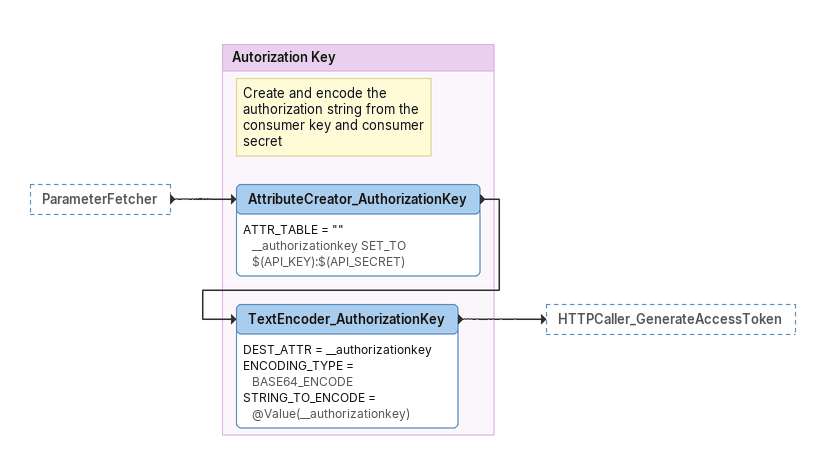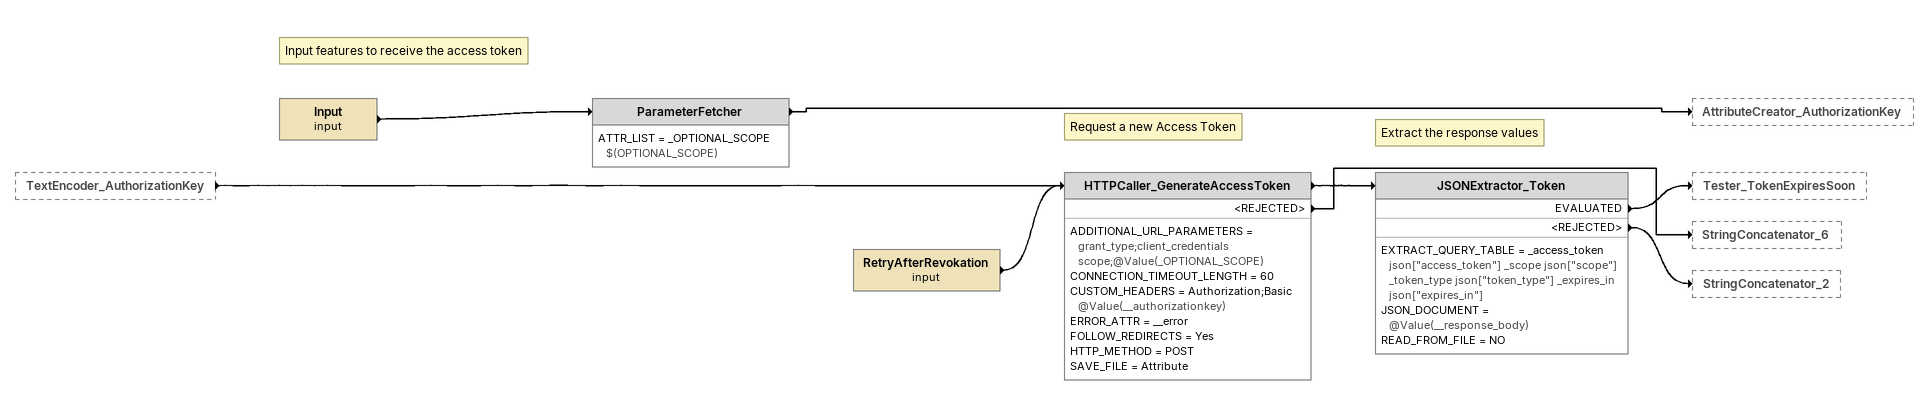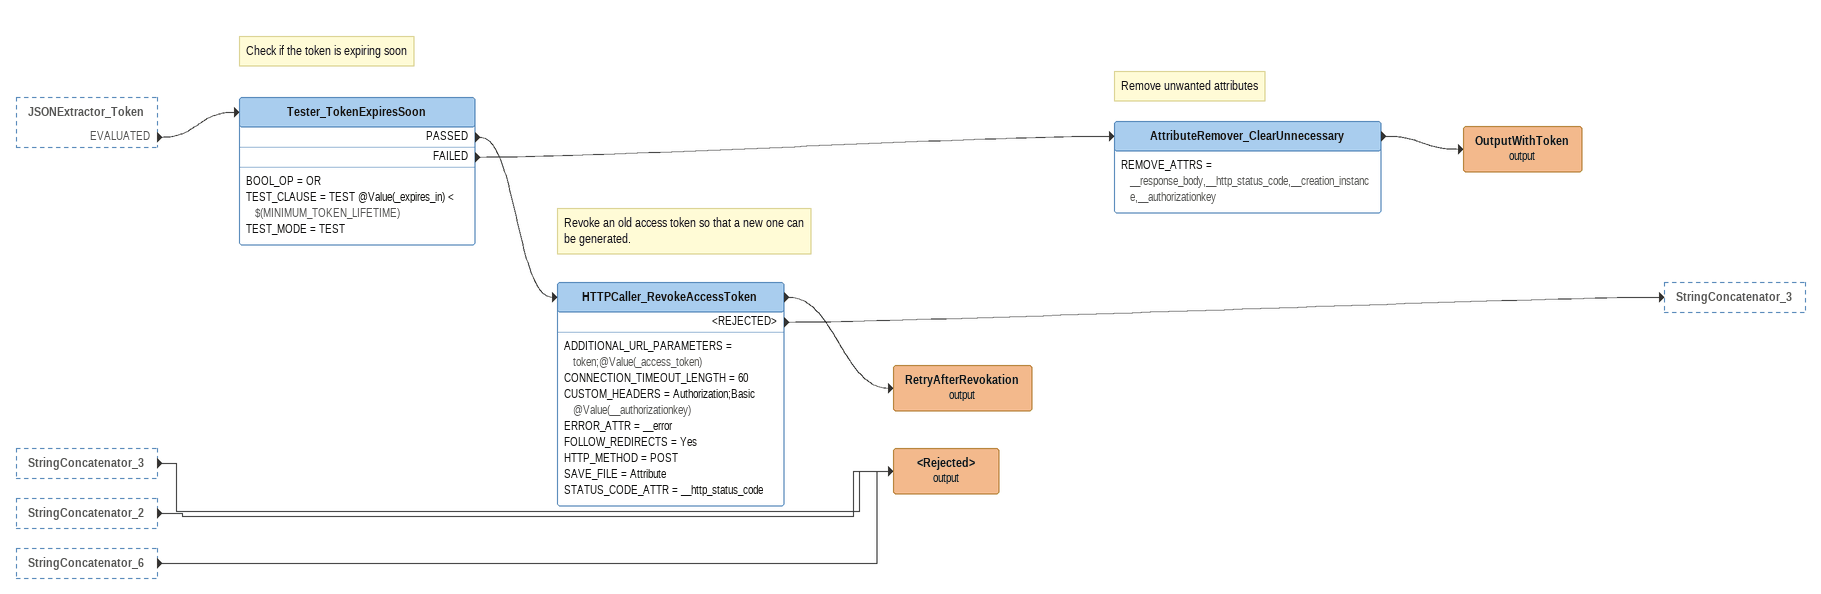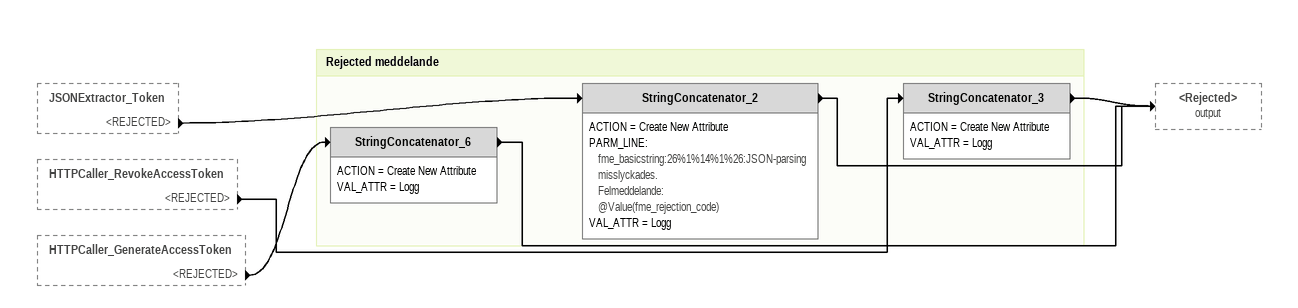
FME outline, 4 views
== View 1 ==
ParameterFetcher [outside]
    -> AttributeCreator_AuthorizationKey

Bookmark: Autorization Key
Note: Create and encode the authorization string from the consumer key and consumer secret
AttributeCreator_AuthorizationKey
    ATTR_TABLE = "" __authorizationkey SET_TO $(API_KEY):$(API_SECRET)
    -> TextEncoder_AuthorizationKey
TextEncoder_AuthorizationKey
    DEST_ATTR = __authorizationkey
    ENCODING_TYPE = BASE64_ENCODE
    STRING_TO_ENCODE = @Value(__authorizationkey)
    -> HTTPCaller_GenerateAccessToken

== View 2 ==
TextEncoder_AuthorizationKey [outside]
    -> HTTPCaller_GenerateAccessToken
Note: Input features to receive the access token
Input (input)
    -> ParameterFetcher
ParameterFetcher
    ATTR_LIST = _OPTIONAL_SCOPE $(OPTIONAL_SCOPE)
    -> AttributeCreator_AuthorizationKey
RetryAfterRevokation (input)
    -> HTTPCaller_GenerateAccessToken
Note: Request a new Access Token
HTTPCaller_GenerateAccessToken
    ADDITIONAL_URL_PARAMETERS = grant_type;client_credentials scope;@Value(_OPTIONAL_SCOPE)
    CONNECTION_TIMEOUT_LENGTH = 60
    CUSTOM_HEADERS = Authorization;Basic @Value(__authorizationkey)
    ERROR_ATTR = __error
    FOLLOW_REDIRECTS = Yes
    HTTP_METHOD = POST
    SAVE_FILE = Attribute
    -> JSONExtractor_Token
    <REJECTED> -> StringConcatenator_6
Note: Extract the response values
JSONExtractor_Token
    EXTRACT_QUERY_TABLE = _access_token json["access_token"] _scope json["scope"] _token_type json["token_type"] _expires_in json["expires_in"]
    JSON_DOCUMENT = @Value(__response_body)
    READ_FROM_FILE = NO
    EVALUATED -> Tester_TokenExpiresSoon
    <REJECTED> -> StringConcatenator_2

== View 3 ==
JSONExtractor_Token [outside]
    EVALUATED -> Tester_TokenExpiresSoon
StringConcatenator_3 [outside]
    -> <Rejected> (output)
StringConcatenator_2 [outside]
    -> <Rejected> (output)
StringConcatenator_6 [outside]
    -> <Rejected> (output)
Note: Check if the token is expiring soon
Tester_TokenExpiresSoon
    BOOL_OP = OR
    TEST_CLAUSE = TEST @Value(_expires_in) < $(MINIMUM_TOKEN_LIFETIME)
    TEST_MODE = TEST
    PASSED -> HTTPCaller_RevokeAccessToken
    FAILED -> AttributeRemover_ClearUnnecessary
Note: Remove unwanted attributes
AttributeRemover_ClearUnnecessary
    REMOVE_ATTRS = __response_body,__http_status_code,__creation_instance,__authorizationkey
    -> OutputWithToken (output)
OutputWithToken (output)
Note: Revoke an old access token so that a new one can be generated.
HTTPCaller_RevokeAccessToken
    ADDITIONAL_URL_PARAMETERS = token;@Value(_access_token)
    CONNECTION_TIMEOUT_LENGTH = 60
    CUSTOM_HEADERS = Authorization;Basic @Value(__authorizationkey)
    ERROR_ATTR = __error
    FOLLOW_REDIRECTS = Yes
    HTTP_METHOD = POST
    SAVE_FILE = Attribute
    STATUS_CODE_ATTR = __http_status_code
    -> RetryAfterRevokation (output)
    <REJECTED> -> StringConcatenator_3
RetryAfterRevokation (output)
<Rejected> (output)

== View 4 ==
JSONExtractor_Token [outside]
    <REJECTED> -> StringConcatenator_2
HTTPCaller_RevokeAccessToken [outside]
    <REJECTED> -> StringConcatenator_3
HTTPCaller_GenerateAccessToken [outside]
    <REJECTED> -> StringConcatenator_6

Bookmark: Rejected meddelande
StringConcatenator_3
    ACTION = Create New Attribute
    VAL_ATTR = Logg
    -> <Rejected> (output)
StringConcatenator_2
    ACTION = Create New Attribute
    PARM_LINE:
      fme_basicstring:26%1%14%1%26:JSON-parsing misslyckades.
      Felmeddelande:
      @Value(fme_rejection_code)
    VAL_ATTR = Logg
    -> <Rejected> (output)
StringConcatenator_6
    ACTION = Create New Attribute
    VAL_ATTR = Logg
    -> <Rejected> (output)
